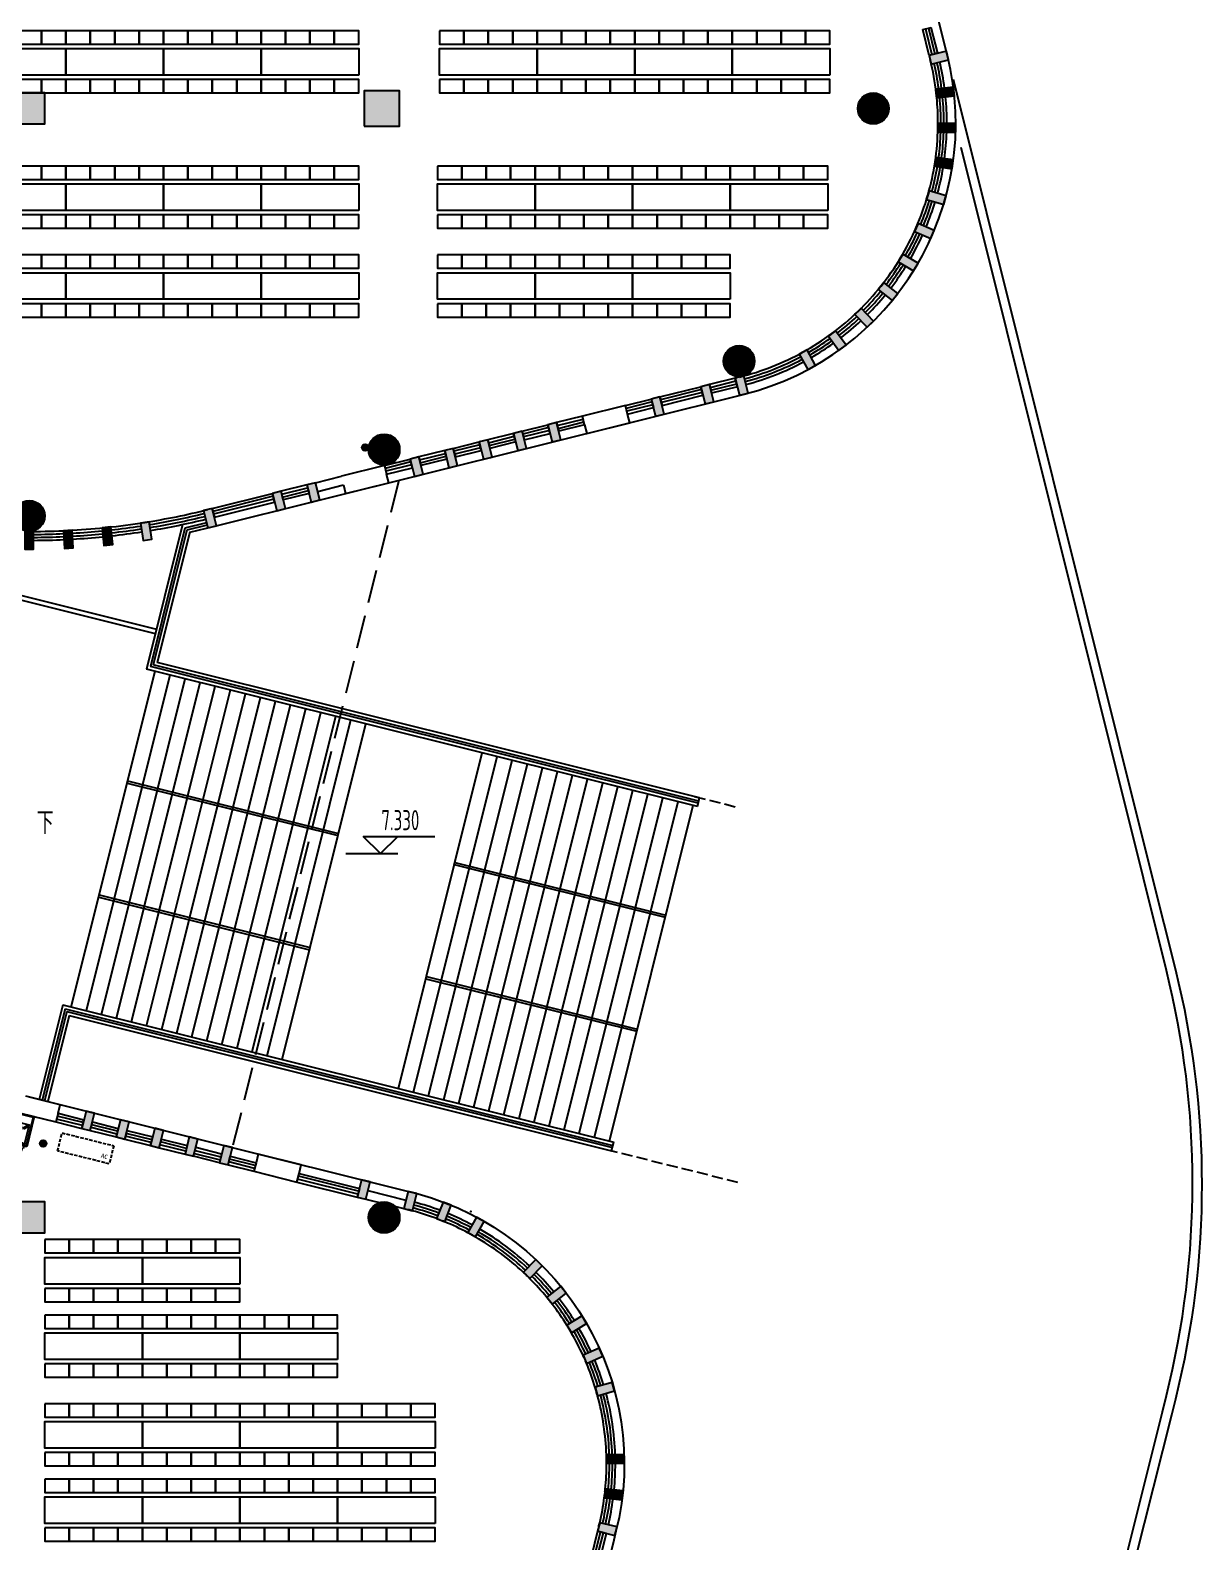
# Model space of a CAD drawing. Extents: x 1159254 to 1730927, y -477824 to -383968.
# Drawn here: x 1672403 to 1698810, y -454135 to -420061 of the extents above; entities that cross this region are included whole.
import ezdxf

# ---------------------------------------------------------------- set-up
doc = ezdxf.new("R2010")
doc.units = 0
doc.header["$LTSCALE"] = 1000
doc.linetypes.add('DASH', pattern=[0.35, 0.25, -0.1])
for name, color, linetype in [('0-空调出屋面', 41, 'Continuous'), ('0-雨水', 141, 'Continuous'), ('COLUMN', 2, 'Continuous'), ('CURTWALL', 4, 'Continuous'), ('DIM_ELEV', 3, 'Continuous'), ('DIM_SYMB', 3, 'Continuous'), ('LG', 84, 'Continuous'), ('PUB_HATCH', 8, 'Continuous'), ('PUB_TEXT', 7, 'Continuous'), ('STAIR', 4, 'Continuous'), ('WALL', 6, 'Continuous'), ('WINDOW', 4, 'Continuous'), ('WS_厨房设备', 1, 'Continuous'), ('厨房布置', 4, 'Continuous'), ('空调', 205, 'Continuous')]:
    doc.layers.add(name, color=color, linetype=linetype)
doc.styles.add('_TCH_DIM', font='TSSDENG', dxfattribs={"width": 0.8, "bigfont": 'TSSDCHN'})
doc.styles.add('HZ-1', font='MingLiU.ttf', dxfattribs={"width": 0.8})

# ---------------------------------------------------------------- blocks, each defined once
blk = doc.blocks.new('vhjkghkghkl')
at = {"layer": '空调', "linetype": 'DASH', "ltscale": 0.3}
blk.add_lwpolyline([(134071, 540199), (134071, 539779), (132871, 539779), (132871, 540199), (134071, 540199)], close=True, dxfattribs=at)
at = {"layer": '空调', "linetype": 'DASH', "ltscale": 0.3, "style": 'HZ-1'}
blk.add_text('AC', height=100, dxfattribs=at).set_placement((133846, 539867))
blk = doc.blocks.new('Custom_79')
at = {"color": 252}
for p, q in [((0, 700), (20, 680)), ((90, 806), (602, 806)), ((101, 806), (101, 771)), ((590, 806), (590, 771)), ((680, 680), (700, 700)), ((20, 20), (0, 0)), ((680, 20), (700, 0))]:
    blk.add_line(p, q, dxfattribs=at)
blk.add_lwpolyline([(0, 700), (700, 700), (700, 0), (0, 0)], close=True)
for points in [[(70, 771), (630, 771), (630, 213), (70, 213)], [(90, 771), (602, 771), (602, 822), (90, 822)], [(96, 661), (157, 721), (176, 702), (116, 642)], [(520, 661), (580, 721), (599, 702), (539, 642)], [(20, 680), (680, 680), (680, 20), (20, 20)], [(96, 262), (157, 322), (176, 303), (116, 242)], [(520, 262), (580, 322), (599, 303), (539, 242)]]:
    blk.add_lwpolyline(points, close=True, dxfattribs=at)
blk.add_circle((350, 350), 132)
blk.add_circle((350, 350), 92.5, dxfattribs=at)
blk = doc.blocks.new('A$C03080C26')
at = {"layer": '厨房布置'}
for points in [[(-1650, 1100), (-1650, 1400), (-2200, 1400), (-2200, 1100)], [(-1100, 1100), (-1100, 1400), (-1650, 1400), (-1650, 1100)], [(-1650, 1100), (-1650, 1400), (-1650, 1400), (-1650, 1100)], [(-550, 1100), (-550, 1400), (-1100, 1400), (-1100, 1100)], [(0, 1100), (0, 1400), (-550, 1400), (-550, 1100)], [(-2200, 1000), (0, 1000), (0, 400), (-2200, 400)], [(-1650, 0), (-1650, 300), (-2200, 300), (-2200, 0)], [(-1100, 0), (-1100, 300), (-1650, 300), (-1650, 0)], [(-1650, 0), (-1650, 300), (-1650, 300), (-1650, 0)], [(-550, 0), (-550, 300), (-1100, 300), (-1100, 0)], [(0, 0), (0, 300), (-550, 300), (-550, 0)]]:
    blk.add_lwpolyline(points, close=True, dxfattribs=at)
blk = doc.blocks.new('_FZH')
blk.add_lwpolyline([(-0.5, -0.5), (0.5, -0.5), (0.5, 0.5), (-0.5, 0.5)], close=True)
at = {"layer": 'PUB_HATCH'}
blk.add_solid([(-0.5, -0.5), (0.5, -0.5), (-0.5, 0.5), (0.5, 0.5)], dxfattribs=at)
blk = doc.blocks.new('_YZH')
blk.add_circle((0, 0), 0.5)
at = {"layer": 'PUB_HATCH', "const_width": 0.5}
blk.add_lwpolyline([(-0.25, 0, 1), (0.25, 0, 1)], format="xyb", close=True, dxfattribs=at)
blk = doc.blocks.new('$WINLIB2D$00000001')
at = {"color": 0}
for points in [[(-0.5, 0.5), (-0.5, -0.5)], [(-0.5, 0.5), (0.5, 0.5)], [(0.5, -0.5), (0.5, 0.5)], [(0.5, 0.167), (-0.5, 0.167)], [(0.5, -0.167), (-0.5, -0.167)], [(-0.5, -0.5), (0.5, -0.5)]]:
    blk.add_lwpolyline(points, dxfattribs=at)

msp = doc.modelspace()

# ---------------------------------------------------------------- hatches: boundary and pattern name
at = {"layer": '0-空调出屋面'}
h = msp.add_hatch(dxfattribs=at)
h.set_pattern_fill('ANSI31', color=256, scale=10, style=0)
h.set_pattern_definition([(315, (1679889.209, -429401.599), (-11.2253, -11.2253), [])])
h.paths.add_polyline_path([(1679889.2, -429466.6, -1), (1680019.2, -429466.6, -1)])
h = msp.add_hatch(dxfattribs=at)
h.set_pattern_fill('ANSI31', color=256, scale=10, style=0)
h.set_pattern_definition([(315, (1672628.9, -445092.01), (-11.2253, -11.2253), [])])
h.paths.add_polyline_path([(1672628.9, -445157, -1), (1672758.9, -445157, -1)])

# ---------------------------------------------------------------- linework, layer by layer
for centre, radius in [((1679954.2, -429466.6), 75), ((1679954.2, -429466.6), 65), ((1672693.9, -445157), 75), ((1672693.9, -445157), 65)]:
    msp.add_circle(centre, radius, dxfattribs=at)
at = {"layer": '0-雨水', "linetype": 'DASH'}
for p, q in [((1687371.9, -437334.4), (1688379.8, -437585.7)), ((1685388.1, -445290.8), (1688379.8, -446036.7))]:
    msp.add_line(p, q, dxfattribs=at)
at = {"layer": 'COLUMN'}
for p, q in [((1685819.7, -428520), (1684849.4, -428761.9)), ((1684897.7, -428956), (1684946.1, -429150)), ((1684946.1, -429150), (1685916.4, -428908.1)), ((1685916.4, -428908.1), (1685868, -428714.1)), ((1680386, -429874.8), (1679415.7, -430116.7)), ((1679464.1, -430310.7), (1679512.5, -430504.8)), ((1679512.5, -430504.8), (1680482.8, -430262.9)), ((1680482.8, -430262.9), (1680434.4, -430068.8)), ((1673077.9, -444282.8), (1672301.6, -444089.2)), ((1673029.5, -444476.8), (1673077.9, -444282.8)), ((1672205.1, -444477.4), (1672981.1, -444670.9)), ((1677541.2, -445395.6), (1677492.8, -445589.7)), ((1678511.5, -445637.5), (1677541.2, -445395.6)), ((1678463.1, -445831.6), (1678511.5, -445637.5)), ((1677444.4, -445783.7), (1678414.7, -446025.7))]:
    msp.add_line(p, q, dxfattribs=at)
at = {"layer": 'CURTWALL'}
for p, q in [((1692835.9, -421582.4), (1692836.7, -421582.4)), ((1692864.5, -422160.4), (1692863.7, -422160.4))]:
    msp.add_line(p, q, dxfattribs=at)
for centre, radius, start, end in [((1686963.7, -422154.1), 5900, 6.5, 14), ((1686963.7, -422154.1), 5966.7, 7.46031, 13.03969), ((1686963.7, -422154.1), 6033.3, 7.4497, 13.0503), ((1686963.7, -422154.1), 6100, 7.43932, 13.06068), ((1686963.7, -422154.1), 5900, 5.56068, 6.5), ((1686963.7, -422154.1), 5900, 359, 359.93932), ((1686963.7, -422154.1), 5900, 351.5, 359), ((1686963.7, -422154.1), 5966.7, 352.46031, 358.03969), ((1686963.7, -422154.1), 6033.3, 352.4497, 358.0503), ((1686963.7, -422154.1), 6100, 352.43932, 358.06068), ((1686963.7, -422154.1), 5900, 344, 351.5), ((1686963.7, -422154.1), 5966.7, 344.96031, 350.53969), ((1686963.7, -422154.1), 6033.3, 344.9497, 350.5503), ((1686963.7, -422154.1), 6100, 344.93932, 350.56068), ((1686963.7, -422154.1), 5900, 336.5, 344), ((1686963.7, -422154.1), 5966.7, 337.46031, 343.03969), ((1686963.7, -422154.1), 6033.3, 337.4497, 343.0503), ((1686963.7, -422154.1), 6100, 337.43932, 343.06068), ((1686963.7, -422154.1), 5900, 329, 336.5), ((1686963.7, -422154.1), 5966.7, 329.96031, 335.53969), ((1686963.7, -422154.1), 6033.3, 329.9497, 335.5503), ((1686963.7, -422154.1), 6100, 329.93932, 335.56068), ((1686963.7, -422154.1), 5900, 321.5, 329), ((1686963.7, -422154.1), 5966.7, 322.46031, 328.03969), ((1686963.7, -422154.1), 6033.3, 322.4497, 328.0503), ((1686963.7, -422154.1), 6100, 322.43932, 328.06068), ((1686963.7, -422154.1), 5900, 314, 321.5), ((1686963.7, -422154.1), 5966.7, 314.96031, 320.53969), ((1686963.7, -422154.1), 6033.3, 314.9497, 320.5503), ((1686963.7, -422154.1), 6100, 314.93932, 320.56068), ((1686963.7, -422154.1), 5900, 306.5, 314), ((1686963.7, -422154.1), 5966.7, 307.46031, 313.03969), ((1686963.7, -422154.1), 6033.3, 307.4497, 313.0503), ((1686963.7, -422154.1), 5900, 299, 306.5), ((1686963.7, -422154.1), 6100, 307.43932, 313.06068), ((1686963.7, -422154.1), 5966.7, 299.96031, 305.53969), ((1686963.7, -422154.1), 6033.3, 299.9497, 305.5503), ((1686963.7, -422154.1), 6100, 299.93932, 305.56068), ((1686963.7, -422154.1), 5900, 284, 299), ((1686963.7, -422154.1), 5966.7, 284.96031, 298.03969), ((1686963.7, -422154.1), 6033.3, 284.9497, 298.0503), ((1686963.7, -422154.1), 6100, 284.93932, 298.06068), ((1672379.8, -414711.2), 16650, 279, 284), ((1672379.8, -414711.2), 16716.7, 279.34275, 283.65725), ((1672379.8, -414711.2), 16783.3, 279.34139, 283.65861), ((1672379.8, -414711.2), 16650, 270.16031, 273), ((1672379.8, -414711.2), 16650, 273, 275.83969), ((1672379.8, -414711.2), 16716.7, 273.34275, 275.65885), ((1672379.8, -414711.2), 16650, 276.00095, 279), ((1672379.8, -414711.2), 16716.7, 276.34435, 278.65725), ((1672379.8, -414711.2), 16783.3, 276.34266, 278.65861), ((1672379.8, -414711.2), 16850, 276.34099, 278.65996), ((1672379.8, -414711.2), 16850, 279.34004, 283.65996), ((1672379.8, -414711.2), 16716.7, 270.34115, 272.65725), ((1672379.8, -414711.2), 16783.3, 270.34011, 272.65861), ((1672379.8, -414711.2), 16850, 270.33908, 272.65996), ((1672379.8, -414711.2), 16783.3, 273.34139, 275.65989), ((1672379.8, -414711.2), 16850, 273.34004, 275.66092)]:
    msp.add_arc(centre, radius, start, end, dxfattribs=at)
at = {"layer": 'DIM_ELEV'}
for p, q in [((1680299.1, -438623), (1679909.1, -438233)), ((1679909.1, -438233), (1681520.5, -438233)), ((1680299.1, -438623), (1680689.1, -438233)), ((1679519.1, -438623), (1680689.1, -438623))]:
    msp.add_line(p, q, dxfattribs=at)
at = {"layer": 'DIM_SYMB'}
msp.add_lwpolyline([(1672928.6, -437957.6, 0, 0, 0), (1673714.2, -438154.7, 0, 0, 0), (1684387.4, -440815.8, 120, 0, 0), (1684824.1, -440924.7, 0, 0, 0)], format="xyseb", dxfattribs=at)
at = {"layer": 'LG'}
for p, q in [((1675890, -431289.1), (1675112.7, -434406.7)), ((1675931.3, -431330.4), (1675173.3, -434370.3)), ((1676379.6, -431167.1), (1675890, -431289.1)), ((1676391.7, -431215.6), (1675931.3, -431330.4)), ((1687459.7, -437485.1), (1675112.7, -434406.7)), ((1687471.8, -437436.6), (1675173.3, -434370.3)), ((1674586.9, -437032.5), (1679341.3, -438217.9)), ((1674599, -436984), (1679353.4, -438169.4)), ((1681961.1, -438871.1), (1686715.6, -440056.5)), ((1681973.2, -438822.6), (1686727.7, -440008)), ((1673957.9, -439555.2), (1678712.3, -440740.7)), ((1673945.8, -439603.8), (1678700.2, -440789.2)), ((1681320, -441442.4), (1686074.5, -442627.8)), ((1681332.1, -441393.8), (1686086.6, -442579.3)), ((1673189.4, -442120.5), (1672675.4, -444182.4)), ((1673225.9, -442181.2), (1672723.9, -444194.5)), ((1673189.4, -442120.5), (1685536.5, -445199)), ((1673225.9, -442181.2), (1685524.4, -445247.5))]:
    msp.add_line(p, q, dxfattribs=at)
at = {"layer": 'STAIR'}
for p, q in [((1693100.7, -420727.1), (1687265.9, -397324.8)), ((1676504.6, -431254.8), (1688561.2, -428248.7)), ((1675834.1, -431203.3), (1675021.8, -434461.3)), ((1675998, -431372.9), (1675264.2, -434315.6)), ((1687490, -437363.9), (1675264.2, -434315.6)), ((1673328.9, -442078), (1675215.9, -434509.7)), ((1673668.5, -442162.7), (1675555.5, -434594.4)), ((1674008.1, -442247.4), (1675895.1, -434679)), ((1674347.7, -442332), (1676234.7, -434763.7)), ((1687441.6, -437557.9), (1675021.8, -434461.3)), ((1674687.3, -442416.7), (1676574.3, -434848.4)), ((1675026.9, -442501.4), (1676913.9, -434933.1)), ((1675366.5, -442586), (1677253.5, -435017.7)), ((1675706.1, -442670.7), (1677593.1, -435102.4)), ((1676045.7, -442755.4), (1677932.7, -435187.1)), ((1676385.3, -442840.1), (1678272.3, -435271.8)), ((1676724.9, -442924.7), (1678611.9, -435356.4)), ((1677064.5, -443009.4), (1678951.5, -435441.1)), ((1677404.1, -443094.1), (1679291.1, -435525.8)), ((1677743.7, -443178.8), (1679630.7, -435610.4)), ((1677743.7, -443178.8), (1679630.7, -435610.4)), ((1678083.3, -443263.4), (1679970.3, -435695.1)), ((1680703.1, -443916.6), (1682590.1, -436348.3)), ((1681042.7, -444001.3), (1682929.7, -436433)), ((1681382.3, -444086), (1683269.3, -436517.7)), ((1681721.9, -444170.6), (1683608.9, -436602.3)), ((1682061.5, -444255.3), (1683948.5, -436687)), ((1682401.1, -444340), (1684288.1, -436771.7)), ((1682401.1, -444340), (1684288.1, -436771.7)), ((1682740.7, -444424.7), (1684627.7, -436856.3)), ((1683080.3, -444509.3), (1684967.3, -436941)), ((1683419.9, -444594), (1685306.9, -437025.7)), ((1683759.5, -444678.7), (1685646.5, -437110.4)), ((1684099.2, -444763.3), (1685986.1, -437195)), ((1684438.8, -444848), (1686325.7, -437279.7)), ((1684778.4, -444932.7), (1686665.4, -437364.4)), ((1685118, -445017.4), (1687005, -437449.1)), ((1687441.6, -437557.9), (1687490, -437363.9)), ((1685457.6, -445102), (1687344.6, -437533.7)), ((1673134.8, -442029.6), (1672602.6, -444164.3)), ((1673280.5, -442272.1), (1672796.6, -444212.7)), ((1673134.8, -442029.6), (1685554.6, -445126.2)), ((1673280.5, -442272.1), (1685506.2, -445320.3)), ((1685506.2, -445320.3), (1685554.6, -445126.2))]:
    msp.add_line(p, q, dxfattribs=at)
at = {"layer": 'STAIR', "linetype": 'DASH', "ltscale": 3}
msp.add_line((1680710.4, -430206.1), (1676959.5, -445250.3), dxfattribs=at)
at = {"layer": 'STAIR', "color": 8, "ltscale": 3}
for p, q in [((1664129.8, -430793.1), (1675245.4, -433564.5)), ((1664129.8, -430896.1), (1675221.2, -433661.5))]:
    msp.add_line(p, q, dxfattribs=at)
at = {"layer": 'STAIR', "color": 8}
msp.add_lwpolyline([(1693209.5, -421163.5), (1697695.3, -439154.9), (1698215.5, -441241.3, -0.1227846), (1698215.5, -450918.2), (1698124.2, -451284.4), (1696684.5, -456998.4), (1693249.2, -470776.6), (1693055.2, -470728.3), (1696442.1, -457144.1), (1696490.4, -456950.1), (1697922.6, -451205.9), (1698013.9, -450839.7, 0.1227846), (1698013.9, -441259.6), (1697493.7, -439173.2), (1693387.2, -422702.7)], format="xyb", dxfattribs=at)
at = {"layer": 'STAIR'}
msp.add_lwpolyline([(1672379.8, -444108), (1680840.2, -446218.2), (1681145, -446294.2, -0.40792), (1685605.2, -453899.1), (1685556.1, -454096), (1681260.5, -471324.8), (1640679.8, -471324.8)], format="xyb", dxfattribs=at)
for centre, radius, start, end in [((1686963.7, -422154.1), 6300, 284, 14), ((1672379.8, -414711.2), 17050, 282.25187, 284)]:
    msp.add_arc(centre, radius, start, end, dxfattribs=at)
at = {"layer": 'WALL'}
for p, q in [((1687517.7, -428096.6), (1687517.7, -428096.6)), ((1687517.7, -428096.6), (1687566.1, -428290.7)), ((1687566.1, -428290.7), (1687566.1, -428290.7)), ((1686644.3, -428520.5), (1686595.9, -428326.5)), ((1686595.9, -428326.5), (1686595.9, -428326.5)), ((1686644.3, -428520.5), (1686644.3, -428520.5)), ((1678833.5, -430261.8), (1679415.7, -430116.7)), ((1678881.9, -430455.9), (1679464.1, -430310.7)), ((1680015.6, -446218.7), (1680871, -446432)), ((1679967.2, -446412.7), (1680822.7, -446626)), ((1681013.3, -446674.4), (1681013.6, -446673.6)), ((1681564.7, -446850.1), (1681564.4, -446850.8)), ((1681744.4, -446921.7), (1681744.7, -446921)), ((1682268.1, -447167.8), (1682267.7, -447168.5)), ((1682436.9, -447262.3), (1682437.3, -447261.6)), ((1683521.3, -448063.7), (1683520.7, -448064.2)), ((1683659.9, -448198.6), (1683660.4, -448198)), ((1684049.4, -448626.5), (1684048.9, -448626.9)), ((1684169.3, -448778.3), (1684169.9, -448777.9)), ((1684499.8, -449253.3), (1684499.1, -449253.7)), ((1684598.8, -449419.5), (1684599.5, -449419.1)), ((1684864.3, -449933.7), (1684863.7, -449934)), ((1684940.8, -450111.4), (1684941.5, -450111.1)), ((1685137.1, -450655.7), (1685136.4, -450655.9)), ((1685189.7, -450841.9), (1685190.5, -450841.7)), ((1685389.8, -452175.3), (1685389, -452175.3)), ((1685392.3, -452368.7), (1685393.1, -452368.7)), ((1685342.7, -453138.9), (1685343.4, -453139)), ((1685365.3, -452946.7), (1685364.6, -452946.7)), ((1685240.5, -453708.4), (1685239.7, -453708.3))]:
    msp.add_line(p, q, dxfattribs=at)
for start, end in [(75.06068, 76), (68.83659, 69.43932), (67.56068, 68.16341), (61, 61.93932), (60.06068, 61), (46, 46.93932), (45.06068, 46), (38.83659, 39.43932), (37.56068, 38.16341), (31, 31.93932), (30.06068, 31), (23.83659, 24.43932), (22.56068, 23.16341), (16, 16.93932), (15.06068, 16), (1, 1.93932), (0.06068, 1), (352.56068, 353.16341), (353.83659, 354.43932), (346, 346.93932)]:
    msp.add_arc((1679492.4, -452375), 5900, start, end, dxfattribs=at)
at = {"layer": 'WINDOW'}
for centre, radius, start, end in [((1686963.7, -422154.1), 5900, 359.93932, 5.56068), ((1686963.7, -422154.1), 5966.7, 359.93932, 5.56068), ((1686963.7, -422154.1), 6033.3, 359.93932, 5.56068), ((1686963.7, -422154.1), 6100, 359.93932, 5.56068), ((1679492.4, -452375), 5900, 69.43932, 75.06068), ((1679492.4, -452375), 5966.7, 69.43932, 75.06068), ((1679492.4, -452375), 6033.3, 69.43932, 75.06068), ((1679492.4, -452375), 6100, 69.43932, 75.06068), ((1679492.4, -452375), 5900, 61.93932, 67.56068), ((1679492.4, -452375), 5966.7, 61.93932, 67.56068), ((1679492.4, -452375), 6033.3, 61.93932, 67.56068), ((1679492.4, -452375), 6100, 61.93932, 67.56068), ((1679492.4, -452375), 5900, 46.93932, 60.06068), ((1679492.4, -452375), 5966.7, 46.93932, 60.06068), ((1679492.4, -452375), 6033.3, 46.93932, 60.06068), ((1679492.4, -452375), 6100, 46.93932, 60.06068), ((1679492.4, -452375), 6100, 39.43932, 45.06068), ((1679492.4, -452375), 5900, 39.43932, 45.06068), ((1679492.4, -452375), 5966.7, 39.43932, 45.06068), ((1679492.4, -452375), 6033.3, 39.43932, 45.06068), ((1679492.4, -452375), 5966.7, 31.93932, 37.56068), ((1679492.4, -452375), 6033.3, 31.93932, 37.56068), ((1679492.4, -452375), 6100, 31.93932, 37.56068), ((1679492.4, -452375), 5900, 31.93932, 37.56068), ((1679492.4, -452375), 5900, 24.43932, 30.06068), ((1679492.4, -452375), 5966.7, 24.43932, 30.06068), ((1679492.4, -452375), 6033.3, 24.43932, 30.06068), ((1679492.4, -452375), 6100, 24.43932, 30.06068), ((1679492.4, -452375), 5900, 16.93932, 22.56068), ((1679492.4, -452375), 5966.7, 16.93932, 22.56068), ((1679492.4, -452375), 6033.3, 16.93932, 22.56068), ((1679492.4, -452375), 6100, 16.93932, 22.56068), ((1679492.4, -452375), 6100, 1.93932, 15.06068), ((1679492.4, -452375), 5900, 1.93932, 15.06068), ((1679492.4, -452375), 5966.7, 1.93932, 15.06068), ((1679492.4, -452375), 6033.3, 1.93932, 15.06068), ((1679492.4, -452375), 5900, 354.43932, 0.06068), ((1679492.4, -452375), 5966.7, 354.43932, 0.06068), ((1679492.4, -452375), 6033.3, 354.43932, 0.06068), ((1679492.4, -452375), 6100, 354.43932, 0.06068), ((1679492.4, -452375), 5900, 346.93932, 352.56068), ((1679492.4, -452375), 5966.7, 346.93932, 352.56068), ((1679492.4, -452375), 6033.3, 346.93932, 352.56068), ((1679492.4, -452375), 6100, 346.93932, 352.56068)]:
    msp.add_arc(centre, radius, start, end, dxfattribs=at)
at = {"layer": '厨房布置'}
msp.add_point((1682334.9, -446694), dxfattribs=at)

# ---------------------------------------------------------------- block references
at = {"layer": 'COLUMN'}
for p, xscale, yscale, zscale, rotation in [((1692882.5, -420678.4), 199.9999999999121, 400.0000000000501, 400.0000000000501, 283.9999999999802), ((1693024.4, -421463.6), 199.9999999999756, 399.9999999999644, 399.9999999999644, 276.5000000255077), ((1693062.7, -422260.6), 400.0000000000463, 199.9999999999098, 199.9999999999098, 359.0000000510793), ((1692996.7, -423055.8), 399.9999999999998, 199.9999999998847, 199.9999999998847, 351.5000000255294), ((1692827.4, -423835.5), 399.999999999943, 199.9999999999876, 199.9999999999876, 344.0000000510843), ((1692557.7, -424586.5), 200.0000000000315, 400.0000000000166, 400.0000000000166, 246.5000000255244), ((1692192.4, -425295.9), 200.0000000000895, 399.9999999998595, 399.9999999998595, 238.9999999999917), ((1691737.6, -425951.5), 400.0000000001792, 199.9999999998349, 199.9999999998349, 321.5000000255448), ((1691201.1, -426542.1), 200.0000000000082, 400.0000000001002, 400.0000000001002, 224.0000000000154), ((1690592.1, -427057.7), 199.9999999999361, 399.9999999999208, 399.9999999999208, 216.5000000255687), ((1689921, -427489.3), 400.0000000000267, 199.9999999997477, 199.9999999997477, 299.0000000511063), ((1688439.4, -428072.9), 200.0000000002509, 399.9999999999371, 399.9999999999371, 193.999999999956), ((1687663.1, -428266.5), 200.000000000025, 400.0000000000501, 400.0000000000501, 193.9999999999721), ((1686547.2, -428544.7), 200.000000000025, 400.0000000000501, 400.0000000000501, 193.9999999999721), ((1684218.5, -429125.3), 200.0000000002509, 400.0000000000501, 400.0000000000501, 193.999999999956), ((1682666.1, -429512.4), 200.000000000025, 400.0000000000501, 400.0000000000501, 193.9999999999721), ((1683442.3, -429318.9), 199.9999999997991, 399.9999999999371, 399.9999999999371, 193.9999999999882), ((1681889.8, -429705.9), 200.000000000025, 399.9999999999371, 399.9999999999371, 193.9999999999721), ((1681113.6, -429899.5), 200.000000000025, 399.9999999999371, 399.9999999999371, 193.9999999999721), ((1678784.9, -430480.1), 200.000000000025, 399.9999999999371, 399.9999999999371, 193.9999999999721), ((1678008.6, -430673.6), 200.000000000025, 399.9999999999371, 399.9999999999371, 193.9999999999721), ((1676456.2, -431060.7), 200.000000000025, 399.9999999999937, 399.9999999999937, 193.9999999999721), ((1672379.5, -431561.2), 199.9999999997648, 399.9999999999953, 399.9999999999953, 180.0801537297271), ((1673261.6, -431538.1), 200.0000000000717, 400.0000000000392, 400.0000000000392, 182.9999999801504), ((1674141.4, -431468.9), 400.0000000000037, 199.999999999862, 199.999999999862, 275.9198462306126), ((1675015.7, -431353.8), 399.9999999999136, 199.9999999998811, 199.9999999998811, 278.9999999411129), ((1673708.7, -444646.2), 399.9999999999371, 200.000000000025, 200.000000000025, 76.00000000002387), ((1674484.9, -444839.7), 399.9999999999371, 200.000000000025, 200.000000000025, 76.00000000002387), ((1675261.1, -445033.3), 399.9999999999937, 199.9999999997991, 199.9999999997991, 76.00000000006025), ((1676037.4, -445226.8), 400.0000000000501, 200.000000000025, 200.000000000025, 76.00000000002791), ((1676813.6, -445420.3), 399.9999999999371, 200.000000000025, 200.000000000025, 76.00000000002387), ((1679918.6, -446194.5), 399.9999999999371, 200.000000000025, 200.000000000025, 76.00000000002387), ((1680968.1, -446456.2), 399.9999999999937, 199.9999999997991, 199.9999999997991, 76.00000000006025), ((1681728, -446699.5), 199.9999999999329, 400.0000000000824, 400.0000000000824, 338.4999999999887), ((1682449.7, -447039.8), 399.9999999999488, 199.9999999998726, 199.9999999998726, 61.00000000005995), ((1683729.8, -447987), 199.9999999999216, 400.0000000000887, 400.0000000000887, 315.9999999999142), ((1684266.2, -448577.7), 200.000000000041, 399.999999999937, 399.999999999937, 308.4999999999923), ((1684721.1, -449233.2), 399.9999999999794, 200.0000000000895, 200.0000000000895, 31.00000000002541), ((1685086.3, -449942.6), 399.9999999998075, 200.0000000000709, 200.0000000000709, 23.4999999999846), ((1685356, -450693.6), 400.0000000000272, 200.0000000001095, 200.0000000001095, 16.00000000001724), ((1685591.4, -452268.5), 199.9999999998715, 399.9999999999718, 399.9999999999718, 270.9999999999388), ((1685553, -453065.5), 400.0000000000854, 200.0000000000229, 200.0000000000229, 353.4999999999545), ((1685411.2, -453850.7), 399.9999999998805, 200.0000000000813, 200.0000000000813, 345.9999999999874)]:
    msp.add_blockref('_FZH', p, dxfattribs=dict(at, xscale=xscale, yscale=yscale, zscale=zscale, rotation=rotation))
for name, p, xscale, yscale, zscale in [('_FZH', (1672379.8, -421824.8), 700, 700, 700), ('_FZH', (1680329.8, -421824.9), 799.972656280268, 800.0000152587891, 800.0000152587891), ('_YZH', (1691405, -421824.8), 700.0000000000309, 700.0000000000309, 700.0000000000309), ('_YZH', (1688379.8, -427521), 700, 700, 700), ('_YZH', (1680379.8, -429515.6), 700, 700, 700), ('_YZH', (1672379.8, -431011.2), 700, 700, 700), ('_FZH', (1672379.8, -446824.8), 700, 700, 700), ('_YZH', (1680379.8, -446824.8), 700, 700, 700)]:
    msp.add_blockref(name, p, dxfattribs=dict(at, xscale=xscale, yscale=yscale, zscale=zscale))
at = {"layer": 'WINDOW'}
for p, xscale, yscale, zscale, rotation in [((1692688.7, -420314.5), 600, -200, 600, 103.9999999999984), ((1688027.1, -428072.7), -600, -200, -600, 13.99999999999434), ((1687081, -428308.6), 950, 200, 950, 13.99999999999998), ((1686134.9, -428544.5), 600, -200, 600, 14.00000000000435), ((1683806.2, -429125.1), 600, 200, 600, 13.99999999999232), ((1684582.5, -428931.5), -600, -200, -600, 14.00000000000041), ((1683030, -429318.6), -600, -200, -600, 14.00000000000849), ((1681477.5, -429705.7), -600, -200, -600, 14.00000000000849), ((1682253.7, -429512.1), 600, 200, 600, 13.99999999999232), ((1680701.3, -429899.2), 600, 200, 600, 14.00000000000214), ((1678372.6, -430479.8), -600, 200, -600, 13.99999999999637), ((1677208.2, -430770.1), 1400, 200, 1400, 13.99999999999588), ((1673296.4, -444646.4), 600, 200, 600, 346.0000000000117), ((1674072.6, -444840), 600, -200, 600, 345.9999999999915), ((1674848.8, -445033.5), 600, 200, 600, 345.9999999999996), ((1675625.1, -445227.1), 600, -200, 600, 345.9999999999996), ((1676401.3, -445420.6), -600, 200, -600, 345.9999999999996), ((1677177.5, -445614.1), 600, -200, 600, 345.9999999999976), ((1679118.1, -446098), 1400, -200, 1400, 345.9999999999996), ((1685217.4, -454214.6), 600, 200, 600, 256.000000000002)]:
    msp.add_blockref('$WINLIB2D$00000001', p, dxfattribs=dict(at, xscale=xscale, yscale=yscale, zscale=zscale, rotation=rotation))
at = {"layer": 'WS_厨房设备', "rotation": 165.9999999999925}
msp.add_blockref('Custom_79', (1672495.2, -444549.7), dxfattribs=at)
at = {"layer": '厨房布置', "rotation": 180}
for p in [(1671006.9, -420074.8), (1673206.9, -420074.8), (1675406.9, -420074.8), (1677606.9, -420074.8), (1681628.2, -420074.8), (1683828.2, -420074.8), (1686028.2, -420074.8), (1688228.2, -420074.8), (1671006.9, -423124.8), (1673206.9, -423124.8), (1675406.9, -423124.8), (1677606.9, -423124.8), (1681580.7, -423124.8), (1683780.7, -423124.8), (1685980.7, -423124.8), (1688180.7, -423124.8), (1671006.9, -425127), (1673206.9, -425127), (1675406.9, -425127), (1677606.9, -425127), (1681580.7, -425127), (1683780.7, -425127), (1685980.7, -425127), (1672729.8, -447324.8), (1674929.8, -447324.8), (1672729.8, -449024.8), (1674929.8, -449024.8), (1677129.8, -449024.8), (1672729.8, -451024.8), (1674929.8, -451024.8), (1677129.8, -451024.8), (1679329.8, -451024.8), (1672729.8, -452724.8), (1674929.8, -452724.8), (1677129.8, -452724.8), (1679329.8, -452724.8)]:
    msp.add_blockref('A$C03080C26', p, dxfattribs=at)
at = {"layer": '空调', "rotation": 345.9999999767477}
msp.add_blockref('vhjkghkghkl', (1413510.6, -936926.1), dxfattribs=at)

# ---------------------------------------------------------------- texts
at = {"layer": 'PUB_TEXT', "style": '_TCH_DIM'}
for s, height, width, p in [('下', 506.4, 0.8, (1672548, -438181.8)), ('7.330', 455, 0.64, (1680316.7, -438096.5))]:
    msp.add_text(s, height=height, dxfattribs=dict(at, width=width)).set_placement(p)

doc.saveas('drawing.dxf')
